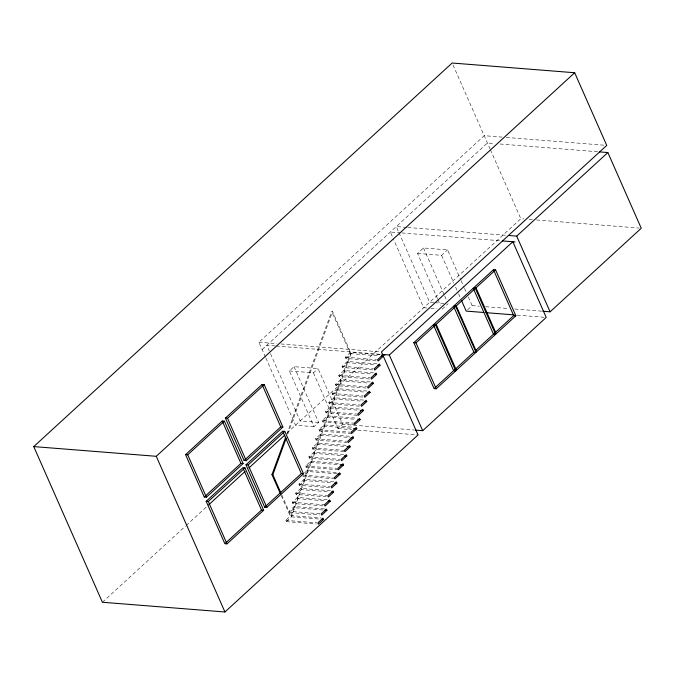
<?xml version="1.0" encoding="UTF-8"?>
<svg xmlns="http://www.w3.org/2000/svg" width="675" height="675" viewBox="0 0 675 675"><rect width="100%" height="100%" fill="white"/><g stroke="black" fill="none" stroke-linecap="round" stroke-linejoin="round"><path stroke-width="0.51" stroke-dasharray="3.38 2.53" d="M286.824 434.093L331.695 311.47L332.556 311.538L351.143 353.675L291.431 516.839L286.217 521.615L285.66 520.358L290.874 515.582L320.979 517.961M287.685 434.16L332.556 311.538M318.423 518.982L290.571 516.772L350.283 353.607L331.695 311.47M265.52 357.202L258.913 342.225L484.211 135.692L502.014 137.101M262.136 349.54L487.434 143.007L494.767 143.589M294.03 366.668L318.625 422.432L313.976 426.701L289.381 370.938L294.03 366.668L318.068 368.575L342.655 424.339L414.382 430.026M437.493 298.612L417.563 253.429L423.52 247.97L447.55 249.877L460.696 279.678M289.381 370.938L313.411 372.845L318.068 368.575M417.563 253.429L441.593 255.336L447.55 249.877M376.043 360.838L345.929 358.45L345.372 357.185L350.587 352.409L382.767 354.966M345.929 358.45L351.143 353.675M372.727 369.9L342.613 367.512L342.056 366.255L347.271 361.479L377.376 363.867M342.613 367.512L347.819 362.737L375.857 364.964M369.411 378.97L339.297 376.582L338.74 375.317L343.946 370.541L374.06 372.929M339.297 376.582L344.503 371.807L372.541 374.026M366.086 388.032L335.981 385.644L335.424 384.379L340.63 379.603L370.744 381.991M335.981 385.644L341.187 380.869L369.225 383.088M102.414 602.26L185.397 526.188M186.173 525.479L206.339 506.993M286.993 433.055L520.822 218.7L523.96 218.945M362.77 397.094L332.665 394.706L332.108 393.449L337.314 388.673L367.428 391.061M332.665 394.706L337.871 389.931L365.901 392.158M359.454 406.164L329.341 403.777L328.784 402.511L333.998 397.735L364.103 400.123M329.341 403.777L334.555 399.001L362.585 401.22M357.176 415.311L326.025 412.838L325.468 411.573L330.683 406.806L362.863 409.354M326.025 412.838L331.239 408.063L358.231 410.206M442.159 309.192L448.107 303.733M354.898 424.457L322.709 421.9L322.152 420.643L327.367 415.868L357.472 418.255M322.709 421.9L327.915 417.125L355.953 419.352M351.582 433.519L319.393 430.971L318.836 429.705L324.042 424.929L353.118 427.233M319.393 430.971L324.599 426.195L352.637 428.414M347.22 442.505L316.077 440.032L315.52 438.767L320.726 434L349.802 436.303M316.077 440.032L321.283 435.257L350.359 437.56M343.904 451.567L312.761 449.094L312.204 447.837L317.41 443.062L349.599 445.61M312.761 449.094L317.967 444.319L345.997 446.546M313.411 372.845L338.006 428.6L342.655 424.339M467.682 309.732L472.146 305.64L479.419 306.214M339.55 460.553L309.437 458.165L308.88 456.899L314.094 452.123L344.199 454.511M309.437 458.165L314.651 453.389L342.681 455.608M338.31 469.775L306.121 467.227L305.564 465.969L310.778 461.194L339.846 463.497M306.121 467.227L311.335 462.451L340.402 464.754M304.484 472.981L307.462 470.256L337.567 472.643M337.087 473.825L308.011 471.513L302.805 476.288L334.994 478.845M329.602 487.747L299.489 485.359L298.932 484.093L304.138 479.318L335.289 481.79M299.489 485.359L304.695 480.583L332.733 482.802M326.278 496.808L296.173 494.421L295.616 493.163L300.822 488.388L333.011 490.936M296.173 494.421L301.379 489.645L329.417 491.864M322.962 505.87L292.857 503.483L292.3 502.225L297.506 497.45L329.695 499.998M292.857 503.483L298.063 498.707L326.093 500.934M324.295 508.899L294.19 506.512L288.976 511.287L320.127 513.759M322.777 509.996L294.747 507.777L289.533 512.553L319.646 514.941M506.199 137.43L604.64 145.235M499.998 144.003L598.438 151.807M529.2 219.367L532.339 219.611M536.532 219.949L639.158 228.082M406.747 227.407L396.276 226.572L398.807 232.327M407.793 227.483L506.233 235.288M400.79 232.858L390.319 232.031L392.858 237.777M401.844 232.942L500.276 240.747M433.763 302.594L429.663 302.265L399.229 233.28M434.784 302.678L444.007 303.404M485.654 306.712L508.52 308.517M514.755 309.015L541.772 311.158M426.786 307.969L423.706 307.724L393.28 238.739M430.878 308.298L437.029 308.779M517.126 315.132L544.151 317.275M258.913 342.225L276.767 343.642M280.969 343.972L380.396 351.852M275.164 345.938L266.785 345.279L269.325 351.025M276.218 346.022L380.936 354.324M350.283 353.607L379.173 355.894M345.372 357.185L376.523 359.657M342.056 366.255L373.207 368.719M338.74 375.317L369.892 377.789M335.424 384.379L366.567 386.851M332.108 393.449L363.251 395.913M328.784 402.511L359.935 404.983M325.468 411.573L356.619 414.045M322.152 420.643L354.341 423.191M318.625 422.432L300.173 420.972L269.747 351.987M313.976 426.701L295.523 425.233L265.942 358.163M338.006 428.6L351.523 429.671M357.758 430.169L418.044 434.945M318.836 429.705L349.988 432.177M315.52 438.767L346.663 441.239M312.204 447.837L344.385 450.385M308.88 456.899L340.031 459.371M305.564 465.969L336.715 468.433M303.286 475.116L333.399 477.503M298.932 484.093L330.083 486.565M295.616 493.163L326.759 495.627M292.3 502.225L324.481 504.773M285.66 520.358L316.811 522.821M286.217 521.615L316.33 524.002M453.001 64.935L489.974 148.753M490.396 149.715L520.822 218.7M461.118 280.64L464.088 287.373M464.51 288.335L466.627 293.136M468.323 296.983L472.146 305.64M441.593 255.336L453.895 283.213M455.591 287.061L458.131 292.832M458.561 293.785L460.257 297.633M423.52 247.97L444.293 295.076M444.715 296.038L446.411 299.886M437.915 299.573L440.463 305.345M347.271 361.479L347.819 362.737M343.946 370.541L344.503 371.807M340.63 379.603L341.187 380.869M337.314 388.673L337.871 389.931M333.998 397.735L334.555 399.001M330.683 406.806L331.239 408.063M327.367 415.868L327.915 417.125M324.042 424.929L324.599 426.195M320.726 434L321.283 435.257M317.41 443.062L317.967 444.319M314.094 452.123L314.651 453.389M310.778 461.194L311.335 462.451M307.462 470.256L308.011 471.513M304.138 479.318L304.695 480.583M300.822 488.388L301.379 489.645M297.506 497.45L298.063 498.707M294.19 506.512L294.747 507.777M281.711 494.817L291.431 516.839M281.281 495.703L290.571 516.772"/><path stroke-width="1.01" d="M280.429 493.788L271.983 474.635L285.736 437.054M280.868 492.902L272.843 474.702L286.234 438.117M381.248 356.062L383.324 356.223L418.044 434.945L224.935 611.98L102.414 602.26L33.75 446.588L452.157 63.02L574.678 72.74L606.732 145.403L381.434 351.937L382.767 354.966L384.919 355.134M33.75 446.588L156.271 456.3L574.678 72.74M185.574 454.629L222.235 421.014L224.387 421.183L243.084 463.573L206.415 497.188L204.272 497.019L185.574 454.629L187.718 454.798L224.387 421.183M225.399 418.12L262.069 384.505L264.212 384.674L282.909 427.064L246.24 460.679L244.097 460.502L225.399 418.12L227.543 418.289L264.212 384.674M204.272 497.019L240.933 463.404L243.084 463.573M244.097 460.502L280.758 426.895L282.909 427.064M206.162 501.306L242.823 467.691L244.974 467.859L263.672 510.249L227.003 543.864L224.859 543.696L206.162 501.306L208.305 501.474L244.974 467.859M245.987 464.797L282.656 431.182L284.799 431.35L303.497 473.74L266.827 507.355L264.684 507.187L245.987 464.797L248.13 464.965L284.799 431.35M208.659 504.866L245.109 471.445M248.991 467.893L284.664 435.189M382.767 354.966L377.561 359.741L378.118 360.998L383.324 356.223M508.326 235.457L516.704 236.123L607.863 152.55L641.25 228.251L550.091 311.816L542.818 311.243M381.983 354.409L389.315 354.991L512.848 241.743L546.227 317.444L422.702 430.684L415.42 430.11M380.008 365.293L374.802 370.069L374.245 368.803L379.451 364.027L380.008 365.293L377.933 365.124M376.692 374.355L371.486 379.131L370.929 377.873L376.135 373.098L376.692 374.355L374.617 374.195M413.826 342.689L433.384 324.759L435.527 324.928L455.777 370.853L436.227 388.775L434.076 388.606L413.826 342.689L415.969 342.858L435.527 324.928M455.743 306.399L453.592 306.231L434.033 324.16L436.177 324.329L455.743 306.399L475.993 352.316L456.435 370.254L454.283 370.077M475.369 288.402L473.226 288.233L454.14 305.733L456.283 305.902L475.369 288.402L495.619 334.327L476.533 351.818L456.283 305.902M495.593 269.865L493.45 269.696L473.85 287.66L476.002 287.828L495.593 269.865L515.852 315.782L496.252 333.745L494.108 333.577M373.376 383.417L368.162 388.192L367.613 386.935L372.819 382.16L373.376 383.417L371.301 383.257M370.06 392.487L364.846 397.263L364.289 395.997L369.503 391.222L370.06 392.487L367.985 392.318M366.744 401.549L361.53 406.325L360.973 405.067L366.188 400.292L366.744 401.549L364.66 401.389M363.42 410.611L358.214 415.387L357.657 414.129L362.863 409.354L363.42 410.611L360.307 410.366M225.619 542.995L261.52 510.081L263.672 510.249M264.684 507.187L301.345 473.572L303.497 473.74M360.104 419.681L354.898 424.457L354.341 423.191L359.547 418.416L360.104 419.681L358.028 419.512M356.788 428.743L351.582 433.519L351.025 432.262L356.231 427.486L356.788 428.743L353.675 428.498M353.472 437.805L348.258 442.581L347.709 441.323L352.915 436.548L353.472 437.805L351.397 437.645M350.156 446.875L344.942 451.651L344.385 450.385L349.599 445.61L350.156 446.875L347.043 446.631M346.84 455.937L341.626 460.713L341.069 459.456L346.283 454.68L346.84 455.937L344.756 455.777M343.516 464.999L338.31 469.775L337.753 468.517L342.959 463.742L343.516 464.999L340.402 464.754M340.2 474.069L334.994 478.845L334.437 477.579L339.643 472.804L340.2 474.069L338.124 473.901M434.827 387.923L453.634 370.676L455.777 370.853M455.043 369.394L473.85 352.148L475.993 352.316M475.917 350.249L493.476 334.159L495.619 334.327M494.859 332.885L513.7 315.613L515.852 315.782M336.884 483.131L331.678 487.907L331.121 486.65L336.327 481.874L336.884 483.131L334.808 482.971M333.568 492.202L328.354 496.969L327.805 495.712L333.011 490.936L333.568 492.202L331.493 492.033M330.252 501.263L325.038 506.039L324.481 504.773L329.695 499.998L330.252 501.263L328.177 501.095M326.936 510.325L321.722 515.101L321.165 513.844L326.379 509.068L326.936 510.325L324.852 510.165M323.612 519.396L318.406 524.163L317.849 522.906L323.055 518.13L323.612 519.396L321.536 519.227M599.484 151.892L607.863 152.55M502.369 240.916L514.991 241.92M483.865 312.5L466.189 311.091L461.523 300.518M485.941 312.66L514.004 314.887M271.983 474.635L272.843 474.702M516.704 236.123L550.091 311.816M493.45 269.696L513.7 315.613M476.002 287.828L496.252 333.745M473.226 288.233L493.476 334.159M453.592 306.231L473.85 352.148M436.177 324.329L456.435 370.254M433.384 324.759L453.634 370.676M415.969 342.858L436.227 388.775M389.315 354.991L422.702 430.684M262.069 384.505L280.758 426.895M283.078 432.143L301.345 473.572M227.543 418.289L246.24 460.679M248.13 464.965L266.827 507.355M222.235 421.014L240.933 463.404M243.253 468.653L261.52 510.081M187.718 454.798L206.415 497.188M208.305 501.474L227.003 543.864M156.271 456.3L224.935 611.98"/></g></svg>
